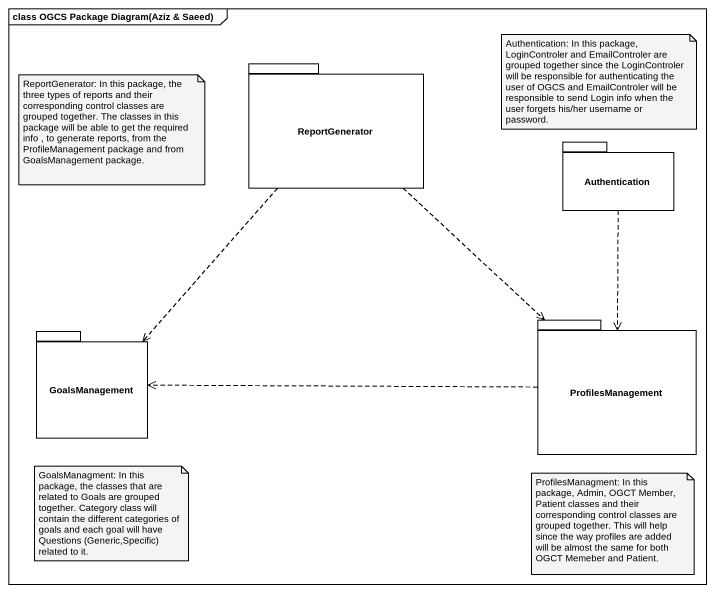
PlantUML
@startuml
mainframe class OGCS Package Diagram(Aziz & Saeed)
package ReportGenerator {
}
package Authentication {
}
package GoalsManagement {
}
package ProfilesManagement {
}
ReportGenerator ..> GoalsManagement
ReportGenerator ..> ProfilesManagement
Authentication ..> ProfilesManagement
ProfilesManagement .left.> GoalsManagement
note as N1
  Authentication: In this package, LoginControler and EmailControler are grouped together since the LoginControler will be responsible for authenticating the user of OGCS and EmailControler will be responsible to send Login info when the user forgets his/her username or password.
end note
note as N2
  ReportGenerator: In this package, the three types of reports and their corresponding control classes are grouped together. The classes in this package will be able to get the required info , to generate reports, from the ProfileManagement package and from GoalsManagement package.
end note
note as N3
  GoalsManagment: In this package, the classes that are related to Goals are grouped together. Category class will contain the different categories of goals and each goal will have Questions (Generic,Specific) related to it.
end note
note as N4
  ProfilesManagment: In this package, Admin, OGCT Member, Patient classes and their corresponding control classes are grouped together. This will help since the way profiles are added will be almost the same for both OGCT Memeber and Patient.
end note
@enduml
